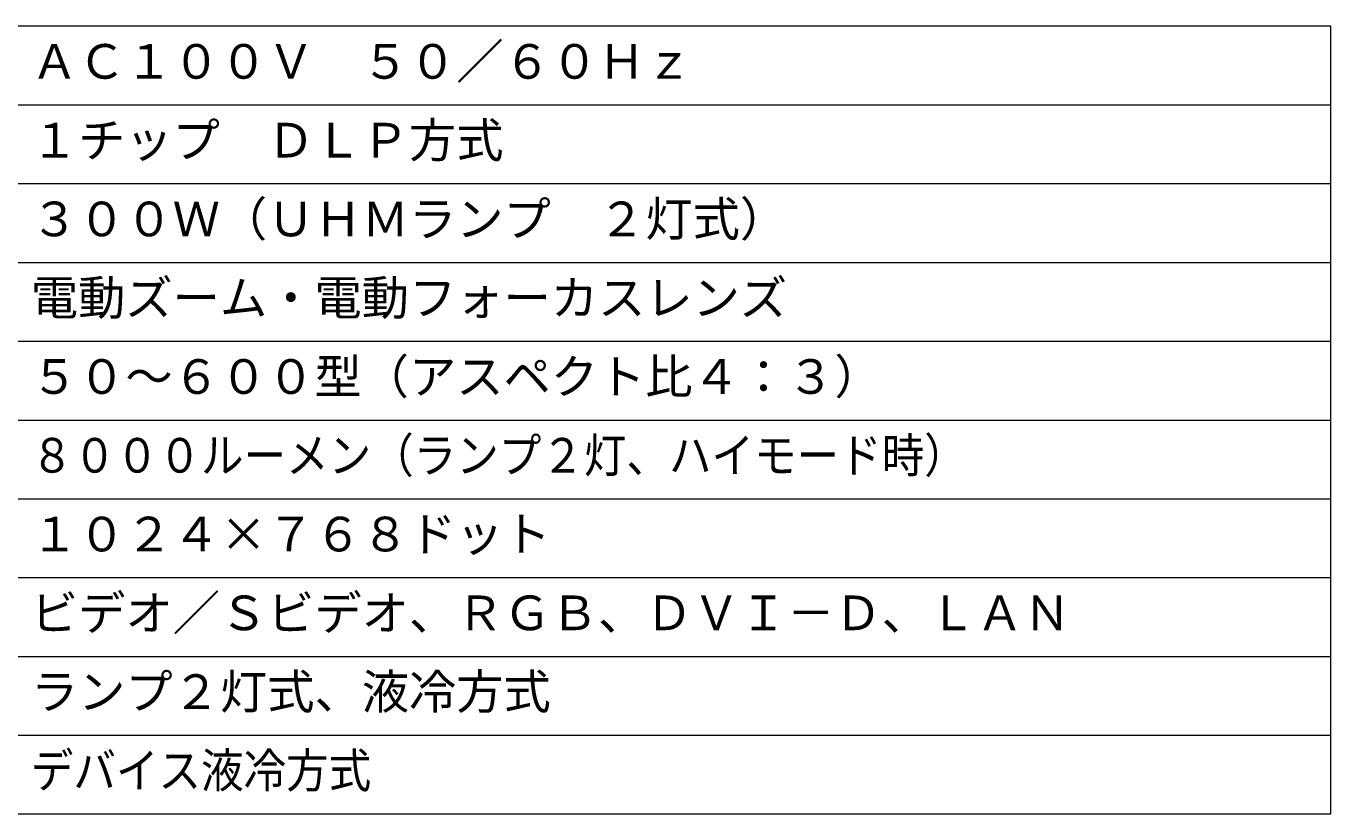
# Model space of a CAD drawing. Units: millimetres, scale not verified. Extents: x -63 to 62, y -57 to 57.
# Drawn here: x -20.3 to 62.5, y -56.5 to -6.5 of the extents above; entities that cross this region are included whole.
import ezdxf
from ezdxf.enums import TextEntityAlignment as Align

# ---------------------------------------------------------------- set-up
doc = ezdxf.new("R2010")
doc.units = ezdxf.units.MM
doc.header["$LTSCALE"] = 0.125
doc.layers.add('0-1_WAKU', color=1, linetype='Continuous', lineweight=18)
doc.layers.add('0-2_MOJI1', color=7, linetype='Continuous')
doc.styles.add('ＭＳ ゴシック', font='')
doc.styles.get('ＭＳ ゴシック').set_extended_font_data('MS Gothic')

msp = doc.modelspace()

# ---------------------------------------------------------------- linework, layer by layer
at = {"layer": '0-1_WAKU', "color": 4}
for p, q in [((62.4976, -6.5024), (-62.5024, -6.5024)), ((62.4976, -56.5024), (62.4976, -6.5024)), ((-62.5024, -56.5024), (62.4976, -56.5024))]:
    msp.add_line(p, q, dxfattribs=at)
at = {"layer": '0-1_WAKU'}
for p, q in [((-62.5024, -11.5024), (62.4976, -11.5024)), ((-62.5024, -16.5024), (62.4976, -16.5024)), ((-62.5024, -21.5024), (62.4976, -21.5024)), ((-62.5024, -26.5024), (62.4976, -26.5024)), ((-62.5024, -31.5024), (62.4976, -31.5024)), ((-62.5024, -36.5024), (62.4976, -36.5024)), ((-62.5024, -41.5024), (62.4976, -41.5024)), ((-62.5024, -46.5024), (62.4976, -46.5024)), ((-62.5024, -51.5024), (62.4976, -51.5024))]:
    msp.add_line(p, q, dxfattribs=at)

# ---------------------------------------------------------------- texts
at = {"layer": '0-2_MOJI1', "style": 'ＭＳ ゴシック'}
for s, p in [('ＡＣ１００Ｖ\u3000５０／６０Ｈｚ', (-20.0024, -10.5024)), ('１チップ\u3000ＤＬＰ方式', (-20.0024, -15.5024)), ('３００Ｗ（ＵＨＭランプ\u3000２灯式）\u3000', (-20.0024, -20.5024)), ('電動ズーム・電動フォーカスレンズ', (-20.0024, -25.5024)), ('５０～６００型（アスペクト比４：３）', (-20.0024, -30.5024)), ('１０２４×７６８ドット', (-20.0024, -40.5024)), ('ビデオ／Ｓビデオ、ＲＧＢ、ＤＶＩ－Ｄ、ＬＡＮ', (-20.0024, -45.5024)), ('ランプ２灯式、液冷方式', (-20.0024, -50.5024))]:
    msp.add_text(s, height=2.199, dxfattribs=at).set_placement(p, align=Align.BOTTOM_LEFT)
at = {"layer": '0-2_MOJI1', "style": 'ＭＳ ゴシック', "width": 0.9}
for s, p in [('８０００ルーメン（ランプ２灯、ハイモード時）', (-20.0024, -35.5024)), ('デバイス液冷方式', (-20.0024, -55.5024))]:
    msp.add_text(s, height=2.199, dxfattribs=at).set_placement(p, align=Align.BOTTOM_LEFT)

doc.saveas('drawing.dxf')
